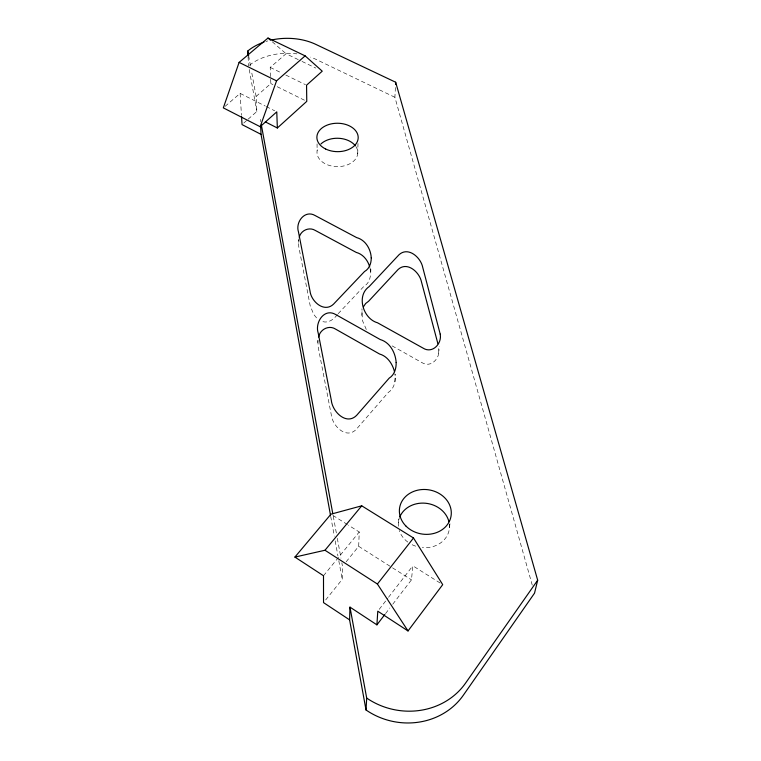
<?xml version="1.0" encoding="UTF-8"?>
<svg xmlns="http://www.w3.org/2000/svg" width="761" height="761" viewBox="0 0 761 761"><rect width="100%" height="100%" fill="white"/><g stroke="black" fill="none" stroke-linecap="round" stroke-linejoin="round"><path stroke-width="0.57" stroke-dasharray="3.81 2.85" d="M325.679 599.934L342.212 579.406L342.479 566.317L341.832 562.817M357.727 153.865L357.993 143.477M366.317 329.494L362.35 320.333L361.96 308.728M392.115 345.875L421.699 362.474C430.954 368.524 440.619 358.041 438.716 348.586M346.16 561.78L358.688 546.322L359.23 531.996L348.509 525.242M338.16 313.703L364.015 286.241C370.521 282.673 370.864 274.597 370.845 268.043M532.272 585.171L394.892 97.275L395.435 86.859M317.794 340.395L318.269 347.492L331.244 414.612C332.272 425.618 345.989 439.763 356.167 429.461L388.348 392.391C394.464 388.538 396.043 380.443 394.778 373.746M394.921 381.879L395.425 374.165M398.364 522.769L398.716 518.27M361.741 315.463L362.122 310.84M392.752 604.224L411.463 579.863L412.852 565.813L441.722 584.02M438.555 353.266L439.24 346.588M317.803 342.631L318.05 340.319M316.566 317.879L313.713 314.417L310.193 305.732L298.759 246.631L298.635 240.295M449.466 527.497L450.074 523.007M385.551 613.604L389.87 607.972M379.206 609.342L387.796 598.232M388.51 597.309L412.852 565.813M323.501 575.754L359.23 531.996M337.361 314.55C333.746 319.687 327.087 324.386 320.819 320.752M243.777 123.054L247.268 119.962M248.143 119.192L256.866 111.487L256.115 96.438L251.406 70.821M256.115 96.438L270.84 83.577L270.621 77.803M225.094 106.35L240.115 93.384L265.256 106.045M270.574 76.652L270.212 67.406L286.06 53.736L300.956 60.918M394.892 97.275L315.834 59.291A48.771 32.314 -1.1 0 0 310.574 57.104M302.022 61.432L315.853 68.1M270.212 67.406L281.637 72.999M285.794 75.035L305.522 84.69M270.84 83.577L272.961 84.623M277.185 86.716L306.769 101.356M266.302 106.569L274.683 110.792M332.909 515.406L347.53 524.624M358.688 546.322L391.544 567.202M392.543 567.839L411.463 579.863M272.286 41.788L286.06 53.736M248.628 55.677L250.55 66.159M333.251 516.139L336.467 533.642M337.323 538.312L340.976 558.155M330.702 516.329L334.326 536.182M335.182 540.862L337.951 556.044M338.797 560.714L342.212 579.406M249.218 69.47L256.866 111.487M370.055 267.986L370.664 272.581M240.115 93.384L241.465 115.349M248.076 56.771L248.581 65.969M260.319 119.325L260.433 121.646M298.302 238.916L298.379 242.34M317.061 143.839L317.099 150.764M249.37 65.313A48.771 32.314 -1.1 0 1 296.98 53.869M265.874 41.494A49.303 32.323 -1 0 1 267.805 40.923M449.351 523.996A25.684 22.202 9.1 0 1 422.307 547.568M415.677 546.17A25.684 22.202 9.1 0 1 410.56 543.887M407.81 542.089A25.684 22.202 9.1 0 1 399.259 530.503M398.384 526.27A25.684 22.202 9.1 0 1 399.306 518.222M355.948 146.626A20.423 14.193 0.6 0 1 337.979 166.64A20.423 14.193 0.6 0 1 318.374 147.187"/><path stroke-width="1.14" d="M271.763 39.953A49.303 32.323 -1 0 1 315.748 44.357L395.672 82.236L537.675 580.205L534.526 593.171L463.344 695.212A68.89 63.762 13.8 0 1 366.022 709.984L349.594 619.873L349.974 607.126L376.914 624.848L384.828 614.536M395.558 84.547L395.672 82.236M366.022 709.984L366.688 698.065L349.974 607.126M376.914 624.848L377.779 611.197L408.02 630.945L442.712 584.648L413.508 537.989L361.732 505.818L330.959 514.179L294.916 557.081L323.501 575.754L323.53 602.617L349.594 619.873M277.346 127.991L306.769 101.356L306.559 85.194L322.236 71.173L305.123 55.867L267.977 38.05L239.106 62.392L223.325 107.872L260.157 126.716L276.776 111.848L277.346 127.991L265.332 121.874M318.65 336.99C319.953 329.494 328.838 324.757 335.487 329.056L379.549 354.008C387.539 356.253 392.514 363.986 394.493 371.653M260.157 126.716L276.557 80.856L305.123 55.867M299.244 237.365C300.738 230.478 309.042 226.654 315.159 230.364L356.253 252.414C363.035 254.184 367.867 260.31 369.675 266.873M363.454 306.769L365.651 303.515L368.543 301.299L398.155 269.451C407.24 261.08 419.596 272.267 421.48 281.922L437.898 343.715M537.675 580.205L465.542 683.15A69.945 64.352 13 0 1 366.688 698.065M408.02 630.945L377.408 584.02L413.508 537.989M294.916 557.081L324.985 550.251L361.732 505.818M239.106 62.392L276.557 80.856M330.493 515.159L261.042 134.364L242.036 124.595L241.541 116.5M324.985 550.251L377.408 584.02M267.977 38.05L270.564 40.295M263.972 42.121A49.303 32.323 -1 0 0 247.763 51.025L248.628 55.677M261.394 125.165L332.823 513.799M247.763 51.025L248.019 55.62M260.652 126.269L261.042 134.364M399.706 517.138A25.684 22.202 9.1 0 1 425.447 503.23A25.684 22.202 9.1 0 1 448.923 521.685M320.923 143.962A20.423 14.193 0.6 0 1 355.358 145.798M440.2 334.117C442.141 343.696 432.296 354.131 422.983 348.062L377.494 322.769C363.216 318.811 355.996 295.763 369.104 286.64L399.068 254.697C408.238 246.317 420.738 257.456 422.688 267.206L440.2 334.117M396.158 362.521C396.31 368.391 394.512 374.907 389.204 378.122L356.605 415.382C346.322 425.722 332.414 411.577 331.339 400.448L318.193 333.004C314.702 322.702 324.157 307.72 335.63 314.502L380.272 339.558C390.079 342.412 395.52 352.876 396.158 362.521M371.244 257.827C371.339 263.116 369.37 268.852 364.509 271.534L333.489 304.191C324.119 313.104 311.135 301.432 310.012 291.083L298.445 231.801C295.297 222.107 304.828 209.541 315.044 215.496L356.652 237.603C365.48 239.934 370.816 249.104 371.244 257.827M406.098 526.222A26.055 22.364 8.8 0 0 450.065 519.763A26.055 22.364 8.8 0 0 419.844 489.78A26.055 22.364 8.8 0 0 406.098 526.222M325.613 148.985A20.652 14.202 0.6 0 0 358.108 138.863A20.652 14.202 0.6 0 0 328.904 124.5A20.652 14.202 0.6 0 0 325.613 148.985"/></g></svg>
